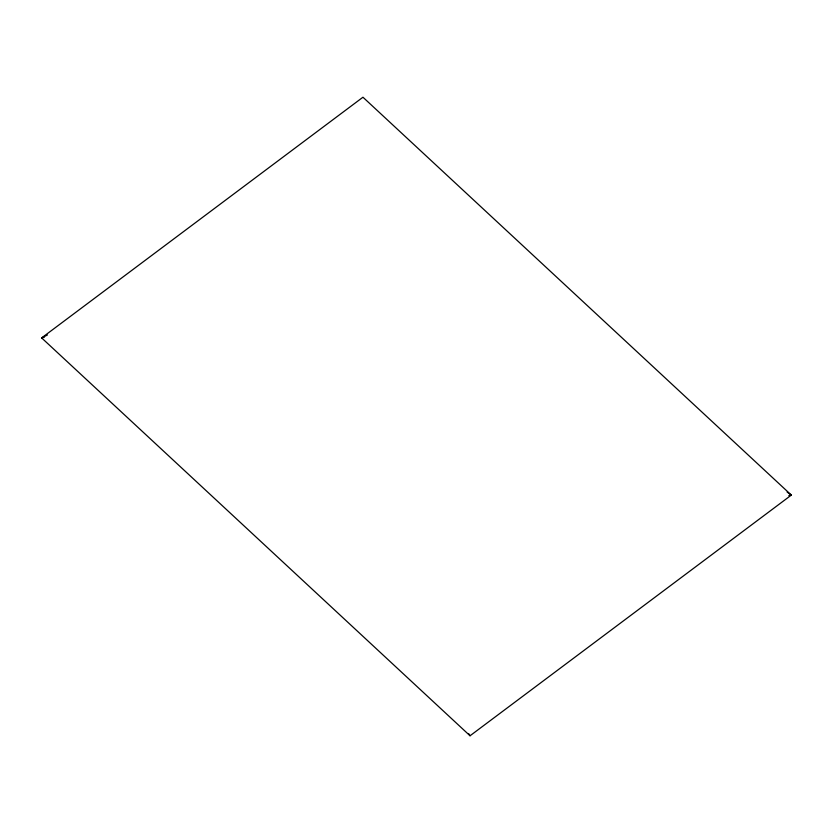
<?xml version="1.0" encoding="UTF-8"?>
<svg xmlns="http://www.w3.org/2000/svg" width="833" height="833" viewBox="0 0 833 833"><rect width="100%" height="100%" fill="white"/><g stroke="black" fill="none" stroke-linecap="round" stroke-linejoin="round"><path stroke-width="1.25" d="M470.041 735.778L791.35 495.094L362.959 97.222L41.65 337.906L470.041 735.778L468.646 733.581M47.429 334.96L41.65 337.906L44.159 337.271M788.809 495.656L791.35 495.094L787.133 492.053"/></g></svg>
